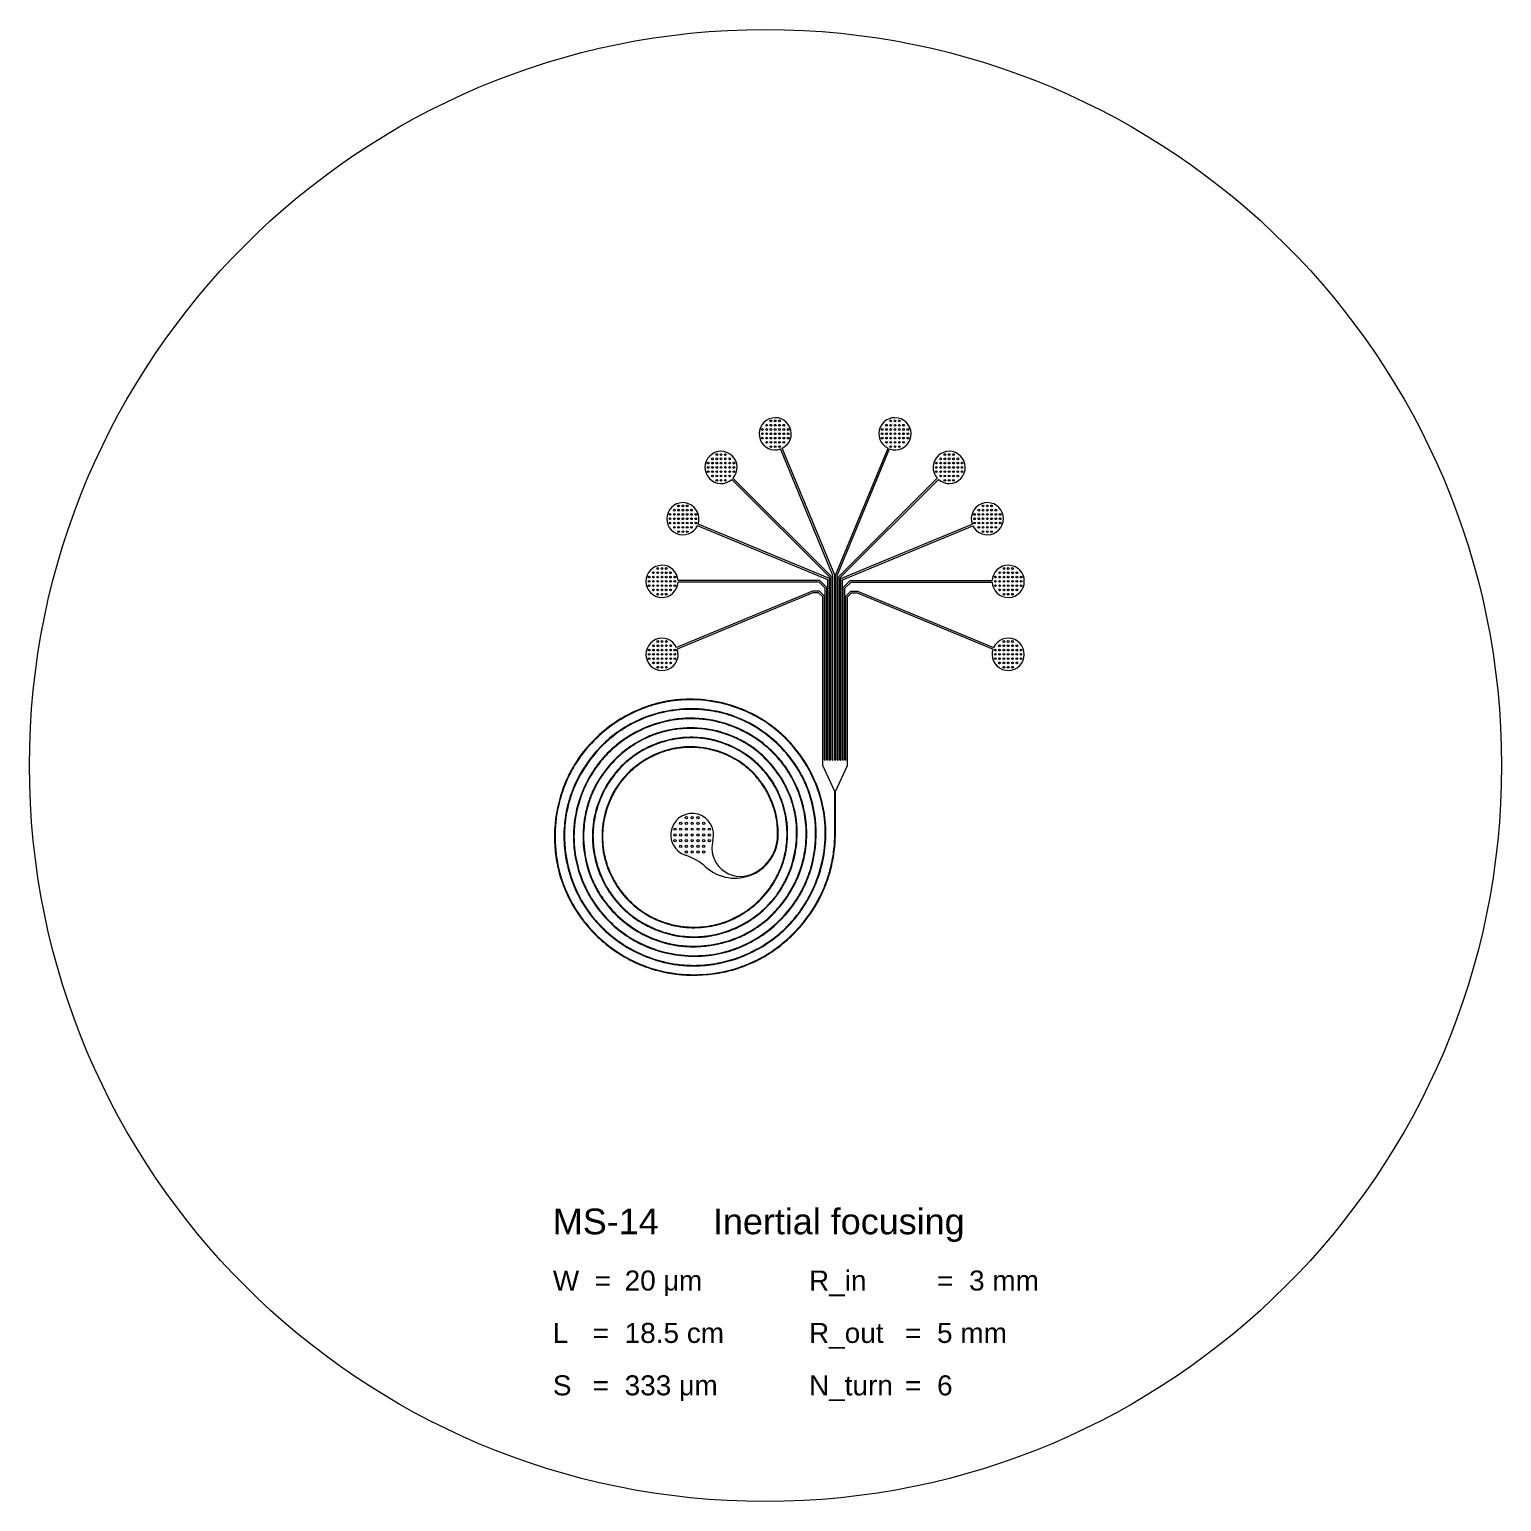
# Model space of a CAD drawing. Header units: millimetres. Extents: x 18289 to 282074, y 113800 to 372198.
# Drawn here: x 125500 to 177000, y 217653 to 269153 of the extents above; entities that cross this region are included whole.
import ezdxf

# ---------------------------------------------------------------- set-up
doc = ezdxf.new("R2010")
doc.units = ezdxf.units.MM
doc.layers.add('Clear', color=140, linetype='Continuous')
doc.layers.add('Opaque', color=30, linetype='Continuous')
doc.styles.get("Standard").update_dxf_attribs({"font": 'arial.ttf'})

msp = doc.modelspace()

# ---------------------------------------------------------------- linework, layer by layer
at = {"layer": 'Clear'}
for p, q in [((153610, 250053), (151778, 254477)), ((153670, 250065), (151833, 254500)), ((153700, 250065), (155537, 254500)), ((153760, 250053), (155592, 254477)), ((153520, 249963), (150071, 253412)), ((153580, 249988), (150113, 253455)), ((153790, 249988), (157257, 253455)), ((153850, 249963), (157300, 253412)), ((153490, 249943), (148891, 251848)), ((153880, 249943), (158480, 251848)), ((153430, 249903), (148868, 251793)), ((153940, 249903), (158502, 251793)), ((153153, 249875), (148190, 249875)), ((153128, 249815), (148190, 249815)), ((153340, 249603), (153128, 249815)), ((153400, 249628), (153153, 249875)), ((153430, 243603), (153430, 249903)), ((153490, 243603), (153490, 249943)), ((153520, 243603), (153520, 249963)), ((153580, 243603), (153580, 249988)), ((153610, 243603), (153610, 250053)), ((153670, 243603), (153670, 250065)), ((153700, 243603), (153700, 250065)), ((153760, 243603), (153760, 250053)), ((153790, 243603), (153790, 249988)), ((153850, 243603), (153850, 249963)), ((153880, 243603), (153880, 249943)), ((153940, 243603), (153940, 249903)), ((153970, 249628), (154217, 249875)), ((154030, 249603), (154242, 249815)), ((154217, 249875), (159181, 249875)), ((154242, 249815), (159181, 249815)), ((152897, 249504), (148139, 247533)), ((152909, 249444), (148162, 247478)), ((153134, 249504), (152897, 249504)), ((153109, 249444), (152909, 249444)), ((153250, 249303), (153109, 249444)), ((153310, 249328), (153134, 249504)), ((153250, 243403), (153250, 249303)), ((153310, 243603), (153310, 249328)), ((153340, 243603), (153340, 249603)), ((153400, 243603), (153400, 249628)), ((153970, 243603), (153970, 249628)), ((154030, 243603), (154030, 249603)), ((154060, 249328), (154237, 249504)), ((154060, 243603), (154060, 249328)), ((154120, 249303), (154262, 249444)), ((154120, 243403), (154120, 249303)), ((154237, 249504), (154473, 249504)), ((154262, 249444), (154462, 249444)), ((154462, 249444), (159209, 247478)), ((154473, 249504), (159232, 247533)), ((153310, 243603), (153325, 243577)), ((153340, 243603), (153325, 243577)), ((153400, 243603), (153415, 243577)), ((153430, 243603), (153415, 243577)), ((153490, 243603), (153505, 243577)), ((153520, 243603), (153505, 243577)), ((153580, 243603), (153595, 243577)), ((153610, 243603), (153595, 243577)), ((153670, 243603), (153685, 243577)), ((153700, 243603), (153685, 243577)), ((153760, 243603), (153775, 243577)), ((153790, 243603), (153775, 243577)), ((153850, 243603), (153865, 243577)), ((153880, 243603), (153865, 243577)), ((153940, 243603), (153955, 243577)), ((153970, 243603), (153955, 243577)), ((154030, 243603), (154045, 243577)), ((154060, 243603), (154045, 243577)), ((153675, 242497), (153250, 243403)), ((153695, 242497), (154120, 243403)), ((153675, 240975), (153675, 242497)), ((153695, 240975), (153695, 242497))]:
    msp.add_line(p, q, dxfattribs=at)
for centre, radius, start, end in [((151590, 255007), 563, 295.5572, 289.4428), ((155780, 255007), 563, 250.5572, 244.4428), ((149695, 253831), 563, 318.0572, 311.9428), ((157676, 253831), 563, 228.0572, 221.9428), ((148360, 252035), 563, 340.5572, 334.4428), ((159010, 252035), 563, 205.5572, 199.4428), ((147628, 249845), 563, 3.0572, 356.9428), ((159742, 249845), 563, 183.0572, 176.9428), ((147631, 247291), 563, 25.5572, 19.4428), ((159739, 247291), 563, 160.5572, 154.4428), ((148685, 240975), 750, 344.9296, 251.8787), ((150180, 240976), 1515, 228.0363, 359.9883), ((150375, 240520), 1000, 164.9296, 293.1761), ((150180, 240976), 1495, 293.1761, 0.0017), ((147830, 238362), 2000, 48.0363, 71.8787)]:
    msp.add_arc(centre, radius, start, end, dxfattribs=at)
for points, knots in [([(151695, 240975), (151696, 241029), (151695, 241082), (151689, 241242), (151679, 241348), (151620, 241748), (151533, 242036), (151279, 242577), (151114, 242830), (150872, 243099), (150830, 243143), (150762, 243209), (150738, 243233), (150697, 243270), (150680, 243285), (150647, 243314), (150631, 243328), (150581, 243370), (150546, 243397), (150442, 243477), (150370, 243527), (150071, 243717), (149826, 243830), (149314, 243993), (149047, 244041), (148719, 244057), (148661, 244059), (148554, 244058), (148505, 244056), (148414, 244051), (148372, 244047), (148299, 244040), (148269, 244037), (148210, 244029), (148180, 244024), (148091, 244010), (148032, 243998), (147855, 243958), (147739, 243925), (147329, 243779), (147047, 243629), (146539, 243253), (146312, 243027), (146113, 242752), (146100, 242734), (146062, 242679), (146038, 242643), (145968, 242531), (145924, 242454), (145808, 242228), (145743, 242073), (145555, 241497), (145503, 241051), (145551, 240543), (145560, 240474), (145578, 240359), (145587, 240313), (145603, 240234), (145611, 240202), (145625, 240144), (145632, 240118), (145646, 240066), (145653, 240041), (145676, 239964), (145693, 239913), (145747, 239762), (145788, 239664), (145926, 239374), (146038, 239190), (146446, 238645), (146805, 238331), (147247, 238093), (147277, 238077), (147338, 238047), (147368, 238033), (147429, 238005), (147460, 237992), (147554, 237953), (147617, 237929), (147808, 237863), (147938, 237827), (148335, 237744), (148607, 237721), (148954, 237734), (149029, 237740), (149331, 237772), (149555, 237819), (149827, 237908), (149882, 237928), (149963, 237960), (149990, 237971), (150042, 237993), (150069, 238004), (150147, 238040), (150198, 238065), (150350, 238145), (150449, 238203), (150735, 238394), (150913, 238541), (151161, 238794), (151244, 238887), (151494, 239204), (151641, 239446), (151770, 239743), (151787, 239782), (151813, 239849), (151823, 239877), (151841, 239926), (151848, 239947), (151862, 239989), (151869, 240010), (151889, 240074), (151901, 240116), (151936, 240245), (151955, 240332), (152003, 240595), (152020, 240773), (152032, 241340), (151973, 241732), (151828, 242165), (151805, 242227), (151731, 242412), (151674, 242532), (151597, 242672), (151583, 242696), (151555, 242744), (151541, 242768), (151497, 242839), (151466, 242885), (151371, 243022), (151303, 243110), (151086, 243363), (150924, 243518), (150380, 243948), (149951, 244165), (149456, 244294), (149419, 244303), (149353, 244318), (149325, 244323), (149269, 244334), (149242, 244339), (149186, 244349), (149158, 244353), (149073, 244365), (149017, 244371), (148847, 244387), (148733, 244391), (148392, 244387), (148164, 244362), (147816, 244289), (147692, 244256), (147289, 244124), (147018, 243996), (146733, 243812), (146699, 243789), (146641, 243748), (146617, 243731), (146571, 243696), (146548, 243679), (146503, 243643), (146480, 243625), (146414, 243570), (146371, 243533), (146244, 243416), (146164, 243334), (145867, 243001), (145681, 242721), (145394, 242120), (145292, 241799), (145227, 241401), (145218, 241332), (145209, 241238), (145207, 241212), (145203, 241160), (145201, 241134), (145197, 241056), (145196, 241004), (145195, 240849), (145199, 240745), (145225, 240434), (145262, 240228), (145426, 239612), (145611, 239216), (145903, 238808), (145945, 238752), (146021, 238659), (146053, 238622), (146115, 238551), (146146, 238518), (146196, 238465), (146215, 238446), (146254, 238407), (146274, 238388), (146334, 238331), (146375, 238294), (146501, 238186), (146588, 238118), (146859, 237927), (147052, 237816), (147455, 237631), (147666, 237557), (147964, 237481), (148047, 237463), (148298, 237418), (148468, 237400), (148712, 237391), (148784, 237391), (148885, 237394), (148914, 237395), (148970, 237398), (148998, 237400), (149055, 237405), (149083, 237407), (149168, 237416), (149224, 237423), (149392, 237449), (149504, 237472), (149834, 237556), (150050, 237633), (150737, 237952), (151171, 238279), (151535, 238712), (151555, 238737), (151595, 238787), (151614, 238812), (151653, 238864), (151671, 238890), (151727, 238968), (151762, 239022), (151865, 239185), (151927, 239297), (152096, 239644), (152184, 239887), (152275, 240248), (152298, 240360), (152360, 240762), (152372, 241057), (152342, 241415), (152335, 241479), (152319, 241594), (152310, 241645), (152296, 241723), (152290, 241751), (152279, 241806), (152273, 241834), (152253, 241917), (152239, 241972), (152192, 242135), (152156, 242243), (152031, 242561), (151929, 242765), (151526, 243415), (151146, 243813), (150657, 244137), (150618, 244162), (150552, 244201), (150526, 244217), (150473, 244247), (150447, 244262), (150367, 244305), (150313, 244332), (150148, 244410), (150036, 244457), (149594, 244615), (149248, 244687), (148549, 244736), (148196, 244713), (147784, 244626), (147717, 244610), (147598, 244578), (147546, 244563), (147466, 244537), (147438, 244527), (147380, 244507), (147352, 244497), (147267, 244465), (147211, 244442), (147044, 244370), (146935, 244316), (146617, 244139), (146416, 244000), (145871, 243544), (145566, 243178), (145298, 242698), (145262, 242627), (145210, 242518), (145193, 242481), (145165, 242416), (145153, 242388), (145130, 242332), (145119, 242303), (145087, 242218), (145068, 242162), (145012, 241990), (144981, 241873), (144904, 241520), (144875, 241279), (144853, 240511), (144944, 239980), (145159, 239440), (145179, 239392), (145213, 239316), (145226, 239287), (145253, 239232), (145266, 239206), (145293, 239153), (145307, 239127), (145349, 239049), (145378, 238998), (145470, 238846), (145535, 238747), (145746, 238462), (145905, 238284), (146499, 237726), (147008, 237420), (147610, 237227), (147659, 237213), (147747, 237188), (147787, 237178), (147866, 237159), (147905, 237150), (148025, 237125), (148105, 237111), (148347, 237077), (148510, 237065), (149094, 237056), (149516, 237117), (150008, 237269), (150095, 237299), (150354, 237399), (150522, 237478), (150754, 237608), (150823, 237650), (150916, 237710), (150941, 237727), (150990, 237761), (151014, 237778), (151086, 237830), (151134, 237866), (151274, 237976), (151364, 238055), (151622, 238301), (151780, 238482), (152263, 239143), (152506, 239685), (152629, 240300), (152637, 240344), (152649, 240419), (152654, 240450), (152662, 240512), (152666, 240543), (152673, 240606), (152676, 240637), (152685, 240731), (152688, 240794), (152696, 240982), (152695, 241108), (152673, 241485), (152636, 241735), (152453, 242474), (152240, 242946), (151908, 243415), (151870, 243467), (151796, 243561), (151761, 243603), (151703, 243671), (151680, 243696), (151635, 243747), (151612, 243771), (151542, 243845), (151494, 243893), (151346, 244033), (151242, 244121), (150797, 244463), (150418, 244670), (149614, 244960), (149190, 245044), (148728, 245058), (148696, 245059), (148631, 245059), (148598, 245059), (148533, 245057), (148501, 245056), (148403, 245052), (148338, 245047), (148144, 245029), (148015, 245011), (147528, 244916), (147178, 244799), (146519, 244478), (146209, 244275), (145858, 243968), (145786, 243900), (145674, 243787), (145633, 243744), (145570, 243674), (145547, 243648), (145503, 243596), (145481, 243569), (145416, 243489), (145374, 243435), (145252, 243268), (145177, 243153), (144897, 242673), (144740, 242280), (144547, 241463), (144510, 241040), (144543, 240575), (144546, 240529), (144555, 240451), (144558, 240419), (144567, 240353), (144572, 240321), (144582, 240256), (144587, 240223), (144605, 240126), (144618, 240062), (144662, 239869), (144698, 239742), (144858, 239266), (145023, 238929), (145433, 238307), (145678, 238023), (146032, 237710), (146108, 237647), (146235, 237550), (146284, 237514), (146363, 237459), (146392, 237440), (146449, 237402), (146478, 237383), (146566, 237329), (146626, 237294), (146820, 237186), (146959, 237120), (147384, 236943), (147680, 236856), (148286, 236745), (148595, 236721), (149212, 236741), (149519, 236784), (149849, 236870), (149880, 236878), (149940, 236895), (149970, 236904), (150057, 236931), (150114, 236950), (150282, 237010), (150393, 237056), (150720, 237205), (150929, 237323), (151522, 237725), (151874, 238057), (152211, 238500), (152257, 238565), (152389, 238762), (152471, 238898), (152561, 239071), (152577, 239103), (152608, 239167), (152624, 239200), (152682, 239330), (152723, 239428), (152832, 239728), (152890, 239934), (153040, 240665), (153052, 241209), (152954, 241820), (152938, 241902), (152884, 242146), (152839, 242307), (152763, 242524), (152741, 242584), (152705, 242673), (152693, 242704), (152651, 242800), (152621, 242866), (152526, 243060), (152455, 243187), (152146, 243684), (151855, 244023), (151186, 244604), (150809, 244846), (150325, 245059), (150247, 245091), (150134, 245133), (150099, 245145), (150029, 245168), (149995, 245180), (149924, 245202), (149889, 245212), (149783, 245242), (149712, 245260), (149497, 245309), (149353, 245335), (148797, 245404), (148380, 245397), (147562, 245273), (147161, 245155), (146670, 244930), (146559, 244873), (146428, 244799), (146406, 244786), (146362, 244760), (146340, 244747), (146275, 244707), (146232, 244679), (146105, 244594), (146022, 244534), (145744, 244319), (145560, 244149), (145067, 243613), (144798, 243209), (144561, 242694), (144528, 242614), (144434, 242373), (144380, 242208), (144325, 241996), (144314, 241951), (144296, 241873), (144289, 241840), (144276, 241774), (144270, 241742), (144258, 241675), (144253, 241642), (144238, 241543), (144229, 241476), (144208, 241276), (144200, 241142), (144194, 240739), (144215, 240469), (144367, 239539), (144621, 238896), (145038, 238295), (145071, 238250), (145125, 238178), (145147, 238150), (145190, 238095), (145212, 238067), (145293, 237971), (145353, 237903), (145540, 237705), (145672, 237580), (146153, 237180), (146535, 236945), (147032, 236730), (147122, 236695), (147394, 236596), (147580, 236542), (147845, 236482), (147923, 236467), (148075, 236441), (148150, 236431), (148286, 236415), (148347, 236409), (148439, 236402), (148470, 236400), (148532, 236397), (148563, 236395), (148656, 236392), (148719, 236392), (148906, 236394), (149030, 236400), (149402, 236435), (149649, 236479), (150397, 236674), (150883, 236890), (151389, 237229), (151458, 237277), (151660, 237429), (151789, 237537), (151938, 237678), (151965, 237704), (152013, 237752), (152036, 237775), (152080, 237821), (152102, 237844), (152168, 237915), (152210, 237963), (152335, 238110), (152414, 238212), (152637, 238526), (152769, 238749), (153147, 239526), (153309, 240124), (153357, 240823), (153361, 240914), (153362, 241068), (153361, 241129), (153358, 241231), (153356, 241271), (153352, 241343), (153349, 241376), (153344, 241441), (153341, 241473), (153330, 241579), (153320, 241652), (153286, 241871), (153257, 242016), (153147, 242446), (153047, 242726), (152796, 243264), (152646, 243522), (152415, 243845), (152354, 243924), (152165, 244157), (152029, 244304), (151821, 244501), (151756, 244558), (151643, 244654), (151595, 244693), (151519, 244752), (151492, 244773), (151437, 244814), (151410, 244833), (151326, 244892), (151270, 244930), (151098, 245041), (150980, 245109), (150619, 245298), (150366, 245404), (149467, 245694), (148783, 245768), (148006, 245684), (147900, 245668), (147758, 245643), (147723, 245636), (147652, 245621), (147616, 245614), (147546, 245597), (147510, 245589), (147405, 245562), (147335, 245542), (147127, 245479), (146991, 245430), (146588, 245264), (146329, 245129), (145560, 244637), (145098, 244202), (144690, 243626), (144645, 243558), (144569, 243438), (144538, 243387), (144492, 243307), (144477, 243280), (144446, 243225), (144431, 243197), (144387, 243113), (144359, 243057), (144278, 242885), (144229, 242769), (144095, 242415), (144024, 242171), (143868, 241423), (143841, 240905), (143906, 240282), (143922, 240170), (143981, 239834), (144037, 239613), (144119, 239363), (144131, 239329), (144165, 239233), (144189, 239170), (144265, 238984), (144321, 238862), (144503, 238504), (144645, 238276), (145113, 237642), (145487, 237271), (145995, 236906), (146082, 236848), (146349, 236681), (146535, 236581), (146772, 236473), (146817, 236454), (146888, 236424), (146913, 236414), (146964, 236394), (146989, 236384), (147066, 236355), (147117, 236337), (147272, 236285), (147377, 236254), (147693, 236171), (147908, 236130), (148621, 236041), (149127, 236054), (149726, 236160), (149831, 236182), (150145, 236259), (150351, 236323), (150631, 236432), (150710, 236466), (150828, 236519), (150868, 236537), (150946, 236576), (150985, 236596), (151114, 236663), (151202, 236712), (151462, 236870), (151628, 236985), (152105, 237362), (152393, 237653), (152892, 238294), (153104, 238645), (153301, 239088), (153331, 239160), (153416, 239377), (153466, 239525), (153517, 239704), (153525, 239734), (153540, 239793), (153548, 239822), (153562, 239882), (153569, 239912), (153589, 240001), (153601, 240061), (153634, 240241), (153652, 240362), (153683, 240647), (153693, 240811), (153695, 240975)], [0, 0, 0, 0, 0.053307, 0.053307, 0.159921, 0.159921, 0.45631, 0.45631, 0.752699, 0.752699, 0.813037, 0.813037, 0.846482, 0.846482, 0.867999, 0.867999, 0.889517, 0.889517, 0.932552, 0.932552, 1.018621, 1.018621, 1.281272, 1.281272, 1.543922, 1.543922, 1.600844, 1.600844, 1.647971, 1.647971, 1.689548, 1.689548, 1.718759, 1.718759, 1.747969, 1.747969, 1.80639, 1.80639, 1.923232, 1.923232, 2.227541, 2.227541, 2.53185, 2.53185, 2.553188, 2.553188, 2.595238, 2.595238, 2.679338, 2.679338, 2.838622, 2.838622, 3.256361, 3.256361, 3.321666, 3.321666, 3.366492, 3.366492, 3.397727, 3.397727, 3.422895, 3.422895, 3.448064, 3.448064, 3.498401, 3.498401, 3.599075, 3.599075, 3.800423, 3.800423, 4.236522, 4.236522, 4.267828, 4.267828, 4.299134, 4.299134, 4.33044, 4.33044, 4.393052, 4.393052, 4.518276, 4.518276, 4.768724, 4.768724, 4.838317, 4.838317, 5.048143, 5.048143, 5.101757, 5.101757, 5.127973, 5.127973, 5.154189, 5.154189, 5.20662, 5.20662, 5.311484, 5.311484, 5.52121, 5.52121, 5.634299, 5.634299, 5.889161, 5.889161, 5.927701, 5.927701, 5.954461, 5.954461, 5.974567, 5.974567, 5.994673, 5.994673, 6.034885, 6.034885, 6.115308, 6.115308, 6.276156, 6.276156, 6.62625, 6.62625, 6.685551, 6.685551, 6.804153, 6.804153, 6.828915, 6.828915, 6.853677, 6.853677, 6.903201, 6.903201, 7.002249, 7.002249, 7.200345, 7.200345, 7.617071, 7.617071, 7.651321, 7.651321, 7.676303, 7.676303, 7.701285, 7.701285, 7.726267, 7.726267, 7.776231, 7.776231, 7.87616, 7.87616, 8.076017, 8.076017, 8.187843, 8.187843, 8.446944, 8.446944, 8.483115, 8.483115, 8.508627, 8.508627, 8.533533, 8.533533, 8.558439, 8.558439, 8.608251, 8.608251, 8.707875, 8.707875, 8.995353, 8.995353, 9.282831, 9.282831, 9.342218, 9.342218, 9.364488, 9.364488, 9.386757, 9.386757, 9.431295, 9.431295, 9.520372, 9.520372, 9.698526, 9.698526, 10.064608, 10.064608, 10.124532, 10.124532, 10.166282, 10.166282, 10.204556, 10.204556, 10.227914, 10.227914, 10.251272, 10.251272, 10.297988, 10.297988, 10.39142, 10.39142, 10.578284, 10.578284, 10.765149, 10.765149, 10.836718, 10.836718, 10.979857, 10.979857, 11.040702, 11.040702, 11.064417, 11.064417, 11.088131, 11.088131, 11.111845, 11.111845, 11.159273, 11.159273, 11.25413, 11.25413, 11.443844, 11.443844, 11.8846, 11.8846, 11.911081, 11.911081, 11.937561, 11.937561, 11.964041, 11.964041, 12.017001, 12.017001, 12.122921, 12.122921, 12.334762, 12.334762, 12.428199, 12.428199, 12.668699, 12.668699, 12.721567, 12.721567, 12.763379, 12.763379, 12.786523, 12.786523, 12.809667, 12.809667, 12.855955, 12.855955, 12.948531, 12.948531, 13.133684, 13.133684, 13.569337, 13.569337, 13.606728, 13.606728, 13.631151, 13.631151, 13.655574, 13.655574, 13.70442, 13.70442, 13.802112, 13.802112, 14.082641, 14.082641, 14.36317, 14.36317, 14.418432, 14.418432, 14.461339, 14.461339, 14.485446, 14.485446, 14.509553, 14.509553, 14.557766, 14.557766, 14.654193, 14.654193, 14.847047, 14.847047, 15.217387, 15.217387, 15.28068, 15.28068, 15.312487, 15.312487, 15.33642, 15.33642, 15.360353, 15.360353, 15.407674, 15.407674, 15.502314, 15.502314, 15.691595, 15.691595, 16.104099, 16.104099, 16.144431, 16.144431, 16.169032, 16.169032, 16.192003, 16.192003, 16.214973, 16.214973, 16.260914, 16.260914, 16.352795, 16.352795, 16.536558, 16.536558, 16.983842, 16.983842, 17.023076, 17.023076, 17.054348, 17.054348, 17.085621, 17.085621, 17.148165, 17.148165, 17.273254, 17.273254, 17.595396, 17.595396, 17.66592, 17.66592, 17.806967, 17.806967, 17.868559, 17.868559, 17.891153, 17.891153, 17.913747, 17.913747, 17.958935, 17.958935, 18.049311, 18.049311, 18.230062, 18.230062, 18.668453, 18.668453, 18.701928, 18.701928, 18.725525, 18.725525, 18.749122, 18.749122, 18.772718, 18.772718, 18.819912, 18.819912, 18.914298, 18.914298, 19.103072, 19.103072, 19.482925, 19.482925, 19.530958, 19.530958, 19.571909, 19.571909, 19.597092, 19.597092, 19.622274, 19.622274, 19.672639, 19.672639, 19.773369, 19.773369, 20.088814, 20.088814, 20.404259, 20.404259, 20.428158, 20.428158, 20.452057, 20.452057, 20.475956, 20.475956, 20.523754, 20.523754, 20.61935, 20.61935, 20.887203, 20.887203, 21.155056, 21.155056, 21.227094, 21.227094, 21.27058, 21.27058, 21.295542, 21.295542, 21.320505, 21.320505, 21.37043, 21.37043, 21.47028, 21.47028, 21.773293, 21.773293, 22.076306, 22.076306, 22.109106, 22.109106, 22.132756, 22.132756, 22.156407, 22.156407, 22.180057, 22.180057, 22.227358, 22.227358, 22.32196, 22.32196, 22.588087, 22.588087, 22.854213, 22.854213, 22.924582, 22.924582, 22.968099, 22.968099, 22.992633, 22.992633, 23.017167, 23.017167, 23.066234, 23.066234, 23.175152, 23.175152, 23.392988, 23.392988, 23.610825, 23.610825, 23.828661, 23.828661, 23.850707, 23.850707, 23.872753, 23.872753, 23.914804, 23.914804, 23.998907, 23.998907, 24.167112, 24.167112, 24.50078, 24.50078, 24.556045, 24.556045, 24.666576, 24.666576, 24.691635, 24.691635, 24.716694, 24.716694, 24.790742, 24.790742, 24.938837, 24.938837, 25.309151, 25.309151, 25.366805, 25.366805, 25.482113, 25.482113, 25.525605, 25.525605, 25.548433, 25.548433, 25.598164, 25.598164, 25.697627, 25.697627, 26.001127, 26.001127, 26.304627, 26.304627, 26.362094, 26.362094, 26.387117, 26.387117, 26.41214, 26.41214, 26.437163, 26.437163, 26.487209, 26.487209, 26.587301, 26.587301, 26.867977, 26.867977, 27.148652, 27.148652, 27.232948, 27.232948, 27.250178, 27.250178, 27.267409, 27.267409, 27.30187, 27.30187, 27.370793, 27.370793, 27.538886, 27.538886, 27.860861, 27.860861, 27.918735, 27.918735, 28.034483, 28.034483, 28.065498, 28.065498, 28.087919, 28.087919, 28.11034, 28.11034, 28.13276, 28.13276, 28.177601, 28.177601, 28.267284, 28.267284, 28.446649, 28.446649, 28.894581, 28.894581, 28.931281, 28.931281, 28.954517, 28.954517, 28.977753, 28.977753, 29.037769, 29.037769, 29.1578, 29.1578, 29.450384, 29.450384, 29.513842, 29.513842, 29.640758, 29.640758, 29.692715, 29.692715, 29.742309, 29.742309, 29.782314, 29.782314, 29.80271, 29.80271, 29.823106, 29.823106, 29.863898, 29.863898, 29.945481, 29.945481, 30.108648, 30.108648, 30.450115, 30.450115, 30.504883, 30.504883, 30.614419, 30.614419, 30.638108, 30.638108, 30.658934, 30.658934, 30.67976, 30.67976, 30.721412, 30.721412, 30.804717, 30.804717, 30.971326, 30.971326, 31.36346, 31.36346, 31.42249, 31.42249, 31.462067, 31.462067, 31.487841, 31.487841, 31.508733, 31.508733, 31.529625, 31.529625, 31.577081, 31.577081, 31.671992, 31.671992, 31.861814, 31.861814, 32.051636, 32.051636, 32.115403, 32.115403, 32.242936, 32.242936, 32.298059, 32.298059, 32.33757, 32.33757, 32.359202, 32.359202, 32.380833, 32.380833, 32.424097, 32.424097, 32.510623, 32.510623, 32.683676, 32.683676, 33.109418, 33.109418, 33.177218, 33.177218, 33.200047, 33.200047, 33.222877, 33.222877, 33.245707, 33.245707, 33.291366, 33.291366, 33.382684, 33.382684, 33.565321, 33.565321, 33.95587, 33.95587, 34.006837, 34.006837, 34.044369, 34.044369, 34.064061, 34.064061, 34.083754, 34.083754, 34.123138, 34.123138, 34.201908, 34.201908, 34.359448, 34.359448, 34.677615, 34.677615, 34.748055, 34.748055, 34.888933, 34.888933, 34.910942, 34.910942, 34.95234, 34.95234, 35.035136, 35.035136, 35.200727, 35.200727, 35.520792, 35.520792, 35.585322, 35.585322, 35.714381, 35.714381, 35.744792, 35.744792, 35.761491, 35.761491, 35.77819, 35.77819, 35.811589, 35.811589, 35.878386, 35.878386, 36.01198, 36.01198, 36.317253, 36.317253, 36.382764, 36.382764, 36.513786, 36.513786, 36.565864, 36.565864, 36.592389, 36.592389, 36.619043, 36.619043, 36.680447, 36.680447, 36.803253, 36.803253, 37.048866, 37.048866, 37.29448, 37.29448, 37.341417, 37.341417, 37.435292, 37.435292, 37.453653, 37.453653, 37.472015, 37.472015, 37.490376, 37.490376, 37.527098, 37.527098, 37.600543, 37.600543, 37.699112, 37.699112, 37.699112, 37.699112]), ([(151675, 240976), (151676, 241028), (151675, 241081), (151669, 241240), (151660, 241346), (151610, 241681), (151549, 241907), (151377, 242341), (151267, 242549), (151084, 242813), (151031, 242883), (150941, 242992), (150905, 243033), (150839, 243104), (150809, 243135), (150748, 243195), (150717, 243225), (150654, 243282), (150622, 243310), (150523, 243392), (150454, 243444), (150243, 243589), (150093, 243675), (149720, 243848), (149490, 243924), (149019, 244022), (148778, 244044), (148480, 244035), (148422, 244032), (148340, 244024), (148315, 244022), (148265, 244016), (148240, 244013), (148165, 244002), (148115, 243994), (147967, 243965), (147869, 243940), (147542, 243842), (147320, 243746), (146902, 243505), (146706, 243361), (146476, 243147), (146426, 243096), (146278, 242938), (146187, 242825), (146059, 242640), (146015, 242571), (145934, 242430), (145896, 242358), (145791, 242138), (145732, 241985), (145615, 241592), (145571, 241347), (145542, 240853), (145555, 240605), (145609, 240301), (145622, 240242), (145641, 240160), (145647, 240137), (145660, 240091), (145666, 240067), (145686, 239998), (145701, 239953), (145747, 239817), (145783, 239727), (145901, 239465), (145996, 239296), (146215, 238979), (146338, 238829), (146610, 238554), (146759, 238429), (146963, 238285), (147010, 238255), (147095, 238202), (147133, 238179), (147202, 238140), (147233, 238123), (147285, 238096), (147305, 238086), (147345, 238066), (147365, 238057), (147426, 238028), (147467, 238010), (147592, 237959), (147676, 237928), (147934, 237847), (148110, 237807), (148539, 237746), (148795, 237740), (149300, 237785), (149551, 237837), (149826, 237929), (149859, 237941), (149925, 237966), (149957, 237979), (150023, 238006), (150055, 238020), (150151, 238064), (150214, 238095), (150401, 238196), (150521, 238272), (150844, 238505), (151035, 238680), (151374, 239070), (151521, 239285), (151668, 239567), (151694, 239621), (151738, 239717), (151756, 239759), (151789, 239843), (151805, 239885), (151836, 239971), (151850, 240014), (151889, 240143), (151912, 240231), (151969, 240497), (151992, 240678), (152013, 241120), (151995, 241383), (151900, 241898), (151823, 242150), (151691, 242446), (151665, 242500), (151624, 242580), (151610, 242606), (151584, 242654), (151572, 242676), (151546, 242719), (151534, 242741), (151494, 242805), (151467, 242847), (151382, 242972), (151322, 243052), (151130, 243285), (150988, 243430), (150681, 243691), (150515, 243809), (150166, 244013), (149982, 244100), (149737, 244190), (149681, 244209), (149580, 244240), (149535, 244253), (149444, 244276), (149399, 244287), (149318, 244304), (149283, 244311), (149212, 244324), (149177, 244330), (149070, 244345), (148998, 244354), (148782, 244371), (148638, 244373), (148225, 244353), (147959, 244309), (147441, 244161), (147191, 244057), (146903, 243894), (146850, 243863), (146759, 243805), (146720, 243779), (146658, 243736), (146635, 243719), (146595, 243689), (146577, 243676), (146542, 243649), (146525, 243635), (146474, 243594), (146440, 243566), (146341, 243480), (146277, 243419), (146093, 243231), (145979, 243096), (145718, 242733), (145584, 242493), (145375, 241990), (145299, 241726), (145247, 241394), (145238, 241331), (145229, 241241), (145227, 241215), (145221, 241137), (145218, 241085), (145214, 240930), (145215, 240826), (145235, 240515), (145266, 240309), (145365, 239904), (145432, 239706), (145621, 239275), (145753, 239046), (145946, 238785), (145984, 238736), (146054, 238651), (146085, 238615), (146148, 238544), (146181, 238509), (146282, 238407), (146351, 238341), (146582, 238142), (146753, 238020), (147115, 237807), (147305, 237716), (147699, 237568), (147903, 237511), (148317, 237433), (148528, 237413), (148798, 237411), (148857, 237413), (148940, 237417), (148965, 237418), (149015, 237421), (149039, 237423), (149114, 237430), (149163, 237436), (149311, 237456), (149409, 237473), (149701, 237538), (149892, 237598), (150338, 237778), (150588, 237914), (151049, 238239), (151262, 238429), (151477, 238674), (151505, 238707), (151557, 238771), (151582, 238803), (151630, 238867), (151654, 238899), (151723, 238997), (151766, 239064), (151891, 239269), (151964, 239412), (152143, 239820), (152227, 240096), (152331, 240660), (152350, 240949), (152332, 241300), (152327, 241364), (152315, 241476), (152308, 241524), (152296, 241610), (152289, 241648), (152278, 241710), (152274, 241733), (152264, 241780), (152259, 241803), (152243, 241872), (152232, 241918), (152195, 242056), (152167, 242147), (152071, 242416), (151993, 242590), (151765, 243012), (151597, 243251), (151212, 243685), (150994, 243880), (150701, 244085), (150645, 244121), (150567, 244169), (150547, 244181), (150506, 244205), (150486, 244217), (150424, 244251), (150383, 244274), (150256, 244338), (150171, 244378), (149909, 244486), (149728, 244545), (149260, 244661), (148966, 244698), (148378, 244704), (148084, 244674), (147732, 244593), (147668, 244577), (147567, 244548), (147530, 244536), (147469, 244517), (147447, 244509), (147402, 244494), (147380, 244486), (147313, 244461), (147269, 244444), (147137, 244390), (147051, 244350), (146796, 244221), (146633, 244122), (146237, 243839), (146015, 243638), (145622, 243191), (145452, 242945), (145281, 242621), (145252, 242561), (145211, 242471), (145198, 242442), (145172, 242380), (145158, 242347), (145132, 242281), (145119, 242247), (145083, 242146), (145061, 242078), (145001, 241872), (144968, 241733), (144893, 241297), (144876, 240995), (144911, 240396), (144963, 240097), (145069, 239744), (145090, 239679), (145136, 239552), (145160, 239489), (145207, 239377), (145229, 239328), (145263, 239257), (145274, 239234), (145297, 239189), (145308, 239167), (145344, 239100), (145368, 239055), (145444, 238925), (145498, 238839), (145671, 238590), (145800, 238433), (146149, 238067), (146385, 237872), (146894, 237539), (147168, 237402), (147522, 237276), (147588, 237255), (147678, 237228), (147700, 237222), (147746, 237209), (147769, 237203), (147838, 237186), (147884, 237175), (148023, 237146), (148116, 237130), (148398, 237092), (148588, 237080), (149086, 237086), (149393, 237125), (149992, 237273), (150283, 237382), (150618, 237555), (150677, 237587), (150783, 237650), (150829, 237678), (150897, 237722), (150918, 237736), (150961, 237765), (150982, 237779), (151044, 237824), (151086, 237854), (151207, 237948), (151286, 238013), (151513, 238220), (151655, 238369), (151979, 238771), (152147, 239035), (152418, 239596), (152521, 239893), (152602, 240267), (152615, 240336), (152631, 240436), (152636, 240466), (152644, 240527), (152648, 240557), (152658, 240649), (152663, 240710), (152674, 240893), (152676, 241016), (152664, 241384), (152633, 241629), (152528, 242110), (152453, 242346), (152263, 242802), (152148, 243021), (151977, 243283), (151939, 243337), (151870, 243433), (151838, 243475), (151774, 243556), (151742, 243595), (151692, 243653), (151674, 243673), (151639, 243713), (151621, 243732), (151566, 243791), (151529, 243829), (151416, 243941), (151337, 244012), (151093, 244217), (150919, 244341), (150464, 244614), (150172, 244747), (149566, 244942), (149251, 245004), (148861, 245033), (148788, 245037), (148681, 245039), (148647, 245039), (148579, 245038), (148544, 245038), (148442, 245034), (148374, 245030), (148169, 245012), (148033, 244993), (147586, 244908), (147279, 244811), (146695, 244551), (146417, 244387), (146098, 244146), (146037, 244096), (145856, 243941), (145741, 243831), (145614, 243693), (145595, 243672), (145558, 243629), (145539, 243608), (145484, 243543), (145449, 243498), (145344, 243363), (145279, 243270), (145094, 242983), (144986, 242781), (144767, 242273), (144673, 241960), (144558, 241319), (144537, 240992), (144561, 240592), (144567, 240518), (144580, 240410), (144584, 240376), (144594, 240307), (144599, 240273), (144616, 240171), (144630, 240103), (144675, 239900), (144712, 239767), (144858, 239326), (144997, 239028), (145339, 238471), (145542, 238211), (145829, 237921), (145887, 237865), (146068, 237703), (146194, 237602), (146349, 237494), (146371, 237478), (146437, 237434), (146482, 237405), (146573, 237349), (146619, 237321), (146758, 237243), (146853, 237194), (147144, 237059), (147345, 236983), (147870, 236830), (148200, 236773), (148865, 236737), (149199, 236757), (149600, 236831), (149673, 236846), (149772, 236870), (149800, 236877), (149871, 236896), (149915, 236909), (150003, 236935), (150047, 236949), (150177, 236993), (150263, 237025), (150518, 237130), (150683, 237211), (151133, 237470), (151406, 237671), (151898, 238131), (152118, 238389), (152344, 238731), (152382, 238792), (152446, 238901), (152472, 238947), (152515, 239026), (152532, 239059), (152561, 239117), (152574, 239143), (152599, 239195), (152611, 239222), (152647, 239301), (152670, 239354), (152735, 239515), (152774, 239624), (152876, 239956), (152927, 240183), (153007, 240748), (153016, 241090), (152955, 241766), (152886, 242101), (152752, 242497), (152725, 242569), (152686, 242667), (152675, 242694), (152653, 242746), (152641, 242772), (152606, 242850), (152582, 242901), (152505, 243054), (152450, 243154), (152273, 243446), (152139, 243632), (151771, 244068), (151520, 244305), (150969, 244716), (150669, 244889), (150283, 245054), (150212, 245082), (150111, 245119), (150082, 245130), (150022, 245150), (149992, 245160), (149902, 245188), (149841, 245206), (149658, 245254), (149535, 245281), (149161, 245345), (148908, 245367), (148310, 245367), (147964, 245327), (147289, 245170), (146960, 245052), (146579, 244860), (146508, 244822), (146300, 244702), (146166, 244614), (145908, 244424), (145784, 244321), (145410, 243976), (145181, 243709), (144789, 243130), (144625, 242817), (144473, 242418), (144448, 242345), (144377, 242124), (144338, 241975), (144301, 241795), (144295, 241767), (144285, 241709), (144280, 241681), (144265, 241595), (144257, 241538), (144236, 241365), (144227, 241249), (144212, 240900), (144220, 240667), (144286, 240085), (144366, 239738), (144604, 239070), (144761, 238750), (144998, 238388), (145042, 238324), (145105, 238238), (145123, 238214), (145163, 238162), (145186, 238133), (145232, 238075), (145256, 238047), (145327, 237962), (145377, 237907), (145529, 237745), (145635, 237643), (146014, 237313), (146309, 237111), (146938, 236778), (147272, 236647), (147697, 236536), (147779, 236517), (148024, 236467), (148189, 236443), (148389, 236426), (148422, 236423), (148518, 236417), (148581, 236414), (148772, 236410), (148899, 236413), (149279, 236438), (149531, 236476), (150130, 236617), (150472, 236741), (151120, 237063), (151425, 237262), (151762, 237544), (151820, 237595), (151909, 237678), (151941, 237709), (151992, 237759), (152010, 237778), (152047, 237815), (152065, 237834), (152119, 237891), (152154, 237930), (152257, 238048), (152324, 238129), (152514, 238380), (152629, 238556), (152911, 239056), (153053, 239395), (153257, 240096), (153319, 240459), (153340, 240901), (153342, 240978), (153341, 241112), (153340, 241170), (153336, 241260), (153335, 241293), (153331, 241352), (153329, 241380), (153324, 241435), (153322, 241462), (153313, 241545), (153307, 241600), (153284, 241764), (153265, 241872), (153195, 242196), (153134, 242409), (152930, 242962), (152763, 243293), (152357, 243909), (152118, 244194), (151792, 244500), (151734, 244551), (151627, 244641), (151579, 244680), (151509, 244735), (151486, 244752), (151441, 244786), (151419, 244802), (151351, 244851), (151305, 244883), (151165, 244976), (151069, 245034), (150776, 245199), (150572, 245294), (150017, 245510), (149654, 245604), (148917, 245707), (148541, 245717), (148092, 245673), (148015, 245664), (147875, 245643), (147814, 245633), (147718, 245615), (147684, 245608), (147617, 245593), (147583, 245586), (147483, 245562), (147416, 245544), (147217, 245487), (147086, 245443), (146700, 245294), (146450, 245171), (145976, 244886), (145750, 244723), (145272, 244312), (145029, 244052), (144771, 243706), (144727, 243643), (144652, 243532), (144621, 243484), (144571, 243403), (144552, 243370), (144517, 243311), (144502, 243284), (144473, 243231), (144458, 243205), (144416, 243125), (144388, 243070), (144310, 242907), (144261, 242795), (144130, 242456), (144059, 242223), (143924, 241617), (143884, 241237), (143891, 240479), (143939, 240100), (144051, 239653), (144073, 239575), (144108, 239463), (144119, 239427), (144140, 239363), (144150, 239335), (144170, 239278), (144181, 239250), (144213, 239165), (144235, 239110), (144306, 238943), (144357, 238834), (144523, 238513), (144650, 238307), (145015, 237802), (145275, 237518), (145853, 237015), (146171, 236798), (146583, 236584), (146656, 236548), (146783, 236490), (146838, 236466), (146984, 236406), (147076, 236372), (147262, 236309), (147356, 236280), (147641, 236203), (147834, 236164), (148411, 236081), (148799, 236070), (149569, 236138), (149950, 236216), (150393, 236363), (150469, 236391), (150605, 236444), (150665, 236468), (150776, 236517), (150827, 236540), (150922, 236586), (150966, 236608), (151054, 236654), (151098, 236677), (151227, 236750), (151312, 236801), (151562, 236962), (151721, 237080), (152172, 237456), (152442, 237739), (152910, 238362), (153109, 238700), (153296, 239127), (153325, 239198), (153407, 239412), (153455, 239557), (153503, 239730), (153510, 239755), (153523, 239805), (153529, 239830), (153547, 239905), (153559, 239956), (153591, 240107), (153609, 240209), (153653, 240517), (153670, 240723), (153675, 240946), (153675, 240960), (153675, 240975)], [0, 0, 0, 0, 0.053311, 0.053311, 0.159934, 0.159934, 0.393236, 0.393236, 0.626537, 0.626537, 0.713625, 0.713625, 0.767397, 0.767397, 0.810143, 0.810143, 0.852574, 0.852574, 0.895005, 0.895005, 0.979866, 0.979866, 1.14959, 1.14959, 1.385891, 1.385891, 1.622192, 1.622192, 1.678547, 1.678547, 1.703145, 1.703145, 1.727744, 1.727744, 1.776942, 1.776942, 1.875337, 1.875337, 2.109393, 2.109393, 2.343449, 2.343449, 2.413037, 2.413037, 2.552215, 2.552215, 2.630504, 2.630504, 2.708793, 2.708793, 2.865372, 2.865372, 3.101419, 3.101419, 3.337467, 3.337467, 3.394769, 3.394769, 3.417514, 3.417514, 3.440259, 3.440259, 3.485749, 3.485749, 3.576729, 3.576729, 3.758689, 3.758689, 3.940649, 3.940649, 4.122609, 4.122609, 4.175013, 4.175013, 4.216477, 4.216477, 4.249735, 4.249735, 4.270735, 4.270735, 4.291736, 4.291736, 4.333736, 4.333736, 4.417738, 4.417738, 4.58574, 4.58574, 4.821296, 4.821296, 5.056851, 5.056851, 5.089338, 5.089338, 5.121885, 5.121885, 5.154432, 5.154432, 5.219526, 5.219526, 5.349715, 5.349715, 5.58609, 5.58609, 5.822466, 5.822466, 5.87691, 5.87691, 5.918562, 5.918562, 5.959761, 5.959761, 6.00096, 6.00096, 6.083358, 6.083358, 6.248155, 6.248155, 6.484604, 6.484604, 6.721053, 6.721053, 6.775616, 6.775616, 6.802033, 6.802033, 6.824567, 6.824567, 6.847101, 6.847101, 6.892169, 6.892169, 6.982305, 6.982305, 7.162578, 7.162578, 7.34285, 7.34285, 7.523122, 7.523122, 7.57527, 7.57527, 7.616956, 7.616956, 7.658181, 7.658181, 7.690097, 7.690097, 7.722013, 7.722013, 7.785845, 7.785845, 7.91351, 7.91351, 8.150023, 8.150023, 8.386537, 8.386537, 8.440166, 8.440166, 8.481222, 8.481222, 8.506177, 8.506177, 8.525351, 8.525351, 8.544525, 8.544525, 8.582873, 8.582873, 8.659569, 8.659569, 8.81296, 8.81296, 9.049262, 9.049262, 9.285564, 9.285564, 9.340376, 9.340376, 9.363261, 9.363261, 9.40798, 9.40798, 9.49742, 9.49742, 9.676298, 9.676298, 9.855176, 9.855176, 10.079647, 10.079647, 10.132639, 10.132639, 10.173247, 10.173247, 10.214025, 10.214025, 10.295583, 10.295583, 10.473667, 10.473667, 10.651751, 10.651751, 10.829835, 10.829835, 11.00792, 11.00792, 11.05728, 11.05728, 11.07819, 11.07819, 11.0991, 11.0991, 11.140921, 11.140921, 11.224561, 11.224561, 11.391843, 11.391843, 11.627544, 11.627544, 11.863245, 11.863245, 11.899047, 11.899047, 11.932241, 11.932241, 11.965435, 11.965435, 12.031823, 12.031823, 12.164599, 12.164599, 12.401076, 12.401076, 12.637553, 12.637553, 12.690416, 12.690416, 12.73027, 12.73027, 12.762007, 12.762007, 12.781483, 12.781483, 12.80096, 12.80096, 12.839912, 12.839912, 12.917816, 12.917816, 13.073625, 13.073625, 13.309858, 13.309858, 13.546091, 13.546091, 13.600451, 13.600451, 13.619577, 13.619577, 13.638704, 13.638704, 13.676957, 13.676957, 13.753464, 13.753464, 13.906477, 13.906477, 14.142989, 14.142989, 14.379501, 14.379501, 14.432378, 14.432378, 14.463916, 14.463916, 14.482923, 14.482923, 14.50193, 14.50193, 14.539944, 14.539944, 14.615971, 14.615971, 14.768027, 14.768027, 15.00441, 15.00441, 15.240792, 15.240792, 15.29414, 15.29414, 15.318971, 15.318971, 15.347244, 15.347244, 15.375517, 15.375517, 15.432064, 15.432064, 15.545157, 15.545157, 15.781218, 15.781218, 16.017279, 16.017279, 16.070727, 16.070727, 16.123448, 16.123448, 16.165533, 16.165533, 16.185254, 16.185254, 16.204976, 16.204976, 16.244418, 16.244418, 16.323303, 16.323303, 16.481072, 16.481072, 16.717263, 16.717263, 16.953454, 16.953454, 17.007414, 17.007414, 17.025713, 17.025713, 17.044012, 17.044012, 17.080609, 17.080609, 17.153804, 17.153804, 17.300194, 17.300194, 17.536797, 17.536797, 17.773399, 17.773399, 17.82527, 17.82527, 17.867199, 17.867199, 17.886733, 17.886733, 17.906266, 17.906266, 17.945332, 17.945332, 18.023465, 18.023465, 18.17973, 18.17973, 18.416003, 18.416003, 18.652276, 18.652276, 18.70556, 18.70556, 18.728696, 18.728696, 18.751833, 18.751833, 18.798107, 18.798107, 18.890654, 18.890654, 19.075749, 19.075749, 19.260843, 19.260843, 19.445938, 19.445938, 19.495205, 19.495205, 19.534403, 19.534403, 19.572241, 19.572241, 19.59206, 19.59206, 19.611879, 19.611879, 19.651517, 19.651517, 19.730793, 19.730793, 19.889345, 19.889345, 20.12547, 20.12547, 20.361594, 20.361594, 20.415294, 20.415294, 20.440539, 20.440539, 20.465784, 20.465784, 20.516274, 20.516274, 20.617254, 20.617254, 20.852132, 20.852132, 21.087009, 21.087009, 21.145084, 21.145084, 21.261233, 21.261233, 21.281997, 21.281997, 21.30276, 21.30276, 21.344286, 21.344286, 21.427339, 21.427339, 21.593444, 21.593444, 21.829535, 21.829535, 22.065625, 22.065625, 22.119213, 22.119213, 22.14419, 22.14419, 22.169167, 22.169167, 22.219122, 22.219122, 22.31903, 22.31903, 22.553887, 22.553887, 22.788743, 22.788743, 22.846653, 22.846653, 22.962472, 22.962472, 22.981552, 22.981552, 23.019711, 23.019711, 23.057869, 23.057869, 23.134187, 23.134187, 23.286822, 23.286822, 23.523112, 23.523112, 23.759402, 23.759402, 23.811784, 23.811784, 23.831849, 23.831849, 23.864252, 23.864252, 23.896654, 23.896654, 23.961459, 23.961459, 24.091069, 24.091069, 24.327676, 24.327676, 24.564282, 24.564282, 24.614928, 24.614928, 24.652433, 24.652433, 24.677967, 24.677967, 24.6982, 24.6982, 24.718432, 24.718432, 24.758897, 24.758897, 24.839828, 24.839828, 25.001688, 25.001688, 25.237701, 25.237701, 25.473713, 25.473713, 25.527123, 25.527123, 25.546823, 25.546823, 25.566522, 25.566522, 25.605921, 25.605921, 25.684719, 25.684719, 25.842315, 25.842315, 26.078574, 26.078574, 26.314833, 26.314833, 26.366965, 26.366965, 26.388569, 26.388569, 26.410173, 26.410173, 26.45338, 26.45338, 26.539795, 26.539795, 26.712625, 26.712625, 26.948404, 26.948404, 27.184182, 27.184182, 27.23849, 27.23849, 27.347107, 27.347107, 27.455724, 27.455724, 27.691656, 27.691656, 27.927588, 27.927588, 27.979507, 27.979507, 28.083346, 28.083346, 28.102826, 28.102826, 28.122307, 28.122307, 28.161268, 28.161268, 28.239189, 28.239189, 28.395033, 28.395033, 28.631316, 28.631316, 28.867599, 28.867599, 28.919246, 28.919246, 28.938731, 28.938731, 28.96329, 28.96329, 28.987848, 28.987848, 29.036965, 29.036965, 29.135198, 29.135198, 29.370353, 29.370353, 29.605508, 29.605508, 29.66055, 29.66055, 29.770633, 29.770633, 29.792285, 29.792285, 29.834045, 29.834045, 29.917566, 29.917566, 30.084606, 30.084606, 30.321103, 30.321103, 30.557599, 30.557599, 30.608063, 30.608063, 30.637146, 30.637146, 30.6542, 30.6542, 30.671254, 30.671254, 30.705363, 30.705363, 30.77358, 30.77358, 30.910014, 30.910014, 31.146668, 31.146668, 31.383322, 31.383322, 31.432932, 31.432932, 31.470277, 31.470277, 31.49115, 31.49115, 31.508948, 31.508948, 31.526747, 31.526747, 31.562344, 31.562344, 31.633539, 31.633539, 31.775929, 31.775929, 32.012541, 32.012541, 32.249153, 32.249153, 32.298889, 32.298889, 32.338329, 32.338329, 32.356211, 32.356211, 32.374093, 32.374093, 32.409857, 32.409857, 32.481385, 32.481385, 32.624442, 32.624442, 32.861072, 32.861072, 33.097702, 33.097702, 33.147242, 33.147242, 33.186977, 33.186977, 33.2088, 33.2088, 33.230622, 33.230622, 33.274267, 33.274267, 33.361557, 33.361557, 33.536137, 33.536137, 33.710717, 33.710717, 33.933106, 33.933106, 33.981627, 33.981627, 34.017388, 34.017388, 34.041408, 34.041408, 34.060396, 34.060396, 34.079384, 34.079384, 34.11736, 34.11736, 34.193313, 34.193313, 34.345217, 34.345217, 34.581658, 34.581658, 34.818098, 34.818098, 34.868234, 34.868234, 34.891407, 34.891407, 34.910095, 34.910095, 34.928783, 34.928783, 34.966158, 34.966158, 35.040909, 35.040909, 35.190412, 35.190412, 35.426937, 35.426937, 35.663462, 35.663462, 35.713126, 35.713126, 35.749757, 35.749757, 35.810245, 35.810245, 35.870733, 35.870733, 35.991709, 35.991709, 36.22817, 36.22817, 36.464631, 36.464631, 36.513815, 36.513815, 36.553627, 36.553627, 36.587722, 36.587722, 36.6179, 36.6179, 36.648077, 36.648077, 36.708432, 36.708432, 36.829142, 36.829142, 37.06534, 37.06534, 37.301537, 37.301537, 37.347827, 37.347827, 37.440409, 37.440409, 37.456015, 37.456015, 37.471622, 37.471622, 37.502835, 37.502835, 37.565262, 37.565262, 37.690115, 37.690115, 37.699112, 37.699112, 37.699112, 37.699112])]:
    msp.add_open_spline(points, degree=3, knots=knots, dxfattribs=at)
at = {"layer": 'Opaque'}
for centre, radius in [((151250, 243403), 25750), ((151440, 255457), 30), ((151590, 255457), 30), ((151740, 255457), 30), ((155630, 255457), 30), ((155780, 255457), 30), ((155930, 255457), 30), ((151140, 255157), 30), ((151140, 255007), 30), ((151290, 255307), 30), ((151290, 255157), 30), ((151290, 255007), 30), ((151440, 255307), 30), ((151440, 255157), 30), ((151440, 255007), 30), ((151590, 255307), 30), ((151590, 255157), 30), ((151590, 255007), 30), ((151740, 255307), 30), ((151740, 255157), 30), ((151740, 255007), 30), ((151890, 255307), 30), ((151890, 255157), 30), ((151890, 255007), 30), ((152040, 255157), 30), ((152040, 255007), 30), ((155330, 255157), 30), ((155330, 255007), 30), ((155480, 255307), 30), ((155480, 255157), 30), ((155480, 255007), 30), ((155630, 255307), 30), ((155630, 255157), 30), ((155630, 255007), 30), ((155780, 255307), 30), ((155780, 255157), 30), ((155780, 255007), 30), ((155930, 255307), 30), ((155930, 255157), 30), ((155930, 255007), 30), ((156080, 255307), 30), ((156080, 255157), 30), ((156080, 255007), 30), ((156230, 255157), 30), ((156230, 255007), 30), ((151140, 254857), 30), ((151290, 254857), 30), ((151290, 254707), 30), ((151440, 254857), 30), ((151440, 254707), 30), ((151440, 254557), 30), ((151590, 254857), 30), ((151590, 254707), 30), ((151590, 254557), 30), ((151740, 254857), 30), ((151740, 254707), 30), ((151740, 254557), 30), ((151890, 254857), 30), ((151890, 254707), 30), ((152040, 254857), 30), ((155330, 254857), 30), ((155480, 254857), 30), ((155480, 254707), 30), ((155630, 254857), 30), ((155630, 254707), 30), ((155630, 254557), 30), ((155780, 254857), 30), ((155780, 254707), 30), ((155780, 254557), 30), ((155930, 254857), 30), ((155930, 254707), 30), ((155930, 254557), 30), ((156080, 254857), 30), ((156080, 254707), 30), ((156230, 254857), 30), ((149245, 253981), 30), ((149395, 254131), 30), ((149395, 253981), 30), ((149545, 254281), 30), ((149545, 254131), 30), ((149545, 253981), 30), ((149695, 254281), 30), ((149695, 254131), 30), ((149695, 253981), 30), ((149845, 254281), 30), ((149845, 254131), 30), ((149845, 253981), 30), ((149995, 254131), 30), ((149995, 253981), 30), ((150145, 253981), 30), ((157226, 253981), 30), ((157376, 254131), 30), ((157376, 253981), 30), ((157526, 254281), 30), ((157526, 254131), 30), ((157526, 253981), 30), ((157676, 254281), 30), ((157676, 254131), 30), ((157676, 253981), 30), ((157826, 254281), 30), ((157826, 254131), 30), ((157826, 253981), 30), ((157976, 254131), 30), ((157976, 253981), 30), ((158126, 253981), 30), ((149245, 253831), 30), ((149245, 253681), 30), ((149395, 253831), 30), ((149395, 253681), 30), ((149395, 253531), 30), ((149545, 253831), 30), ((149545, 253681), 30), ((149545, 253531), 30), ((149545, 253381), 30), ((149695, 253831), 30), ((149695, 253681), 30), ((149695, 253531), 30), ((149695, 253381), 30), ((149845, 253831), 30), ((149845, 253681), 30), ((149845, 253531), 30), ((149845, 253381), 30), ((149995, 253831), 30), ((149995, 253681), 30), ((149995, 253531), 30), ((150145, 253831), 30), ((150145, 253681), 30), ((157226, 253831), 30), ((157226, 253681), 30), ((157376, 253831), 30), ((157376, 253681), 30), ((157376, 253531), 30), ((157526, 253831), 30), ((157526, 253681), 30), ((157526, 253531), 30), ((157526, 253381), 30), ((157676, 253831), 30), ((157676, 253681), 30), ((157676, 253531), 30), ((157676, 253381), 30), ((157826, 253831), 30), ((157826, 253681), 30), ((157826, 253531), 30), ((157826, 253381), 30), ((157976, 253831), 30), ((157976, 253681), 30), ((157976, 253531), 30), ((158126, 253831), 30), ((158126, 253681), 30), ((148060, 252335), 30), ((148210, 252485), 30), ((148210, 252335), 30), ((148360, 252485), 30), ((148360, 252335), 30), ((148510, 252485), 30), ((148510, 252335), 30), ((148660, 252335), 30), ((158710, 252335), 30), ((158860, 252485), 30), ((158860, 252335), 30), ((159010, 252485), 30), ((159010, 252335), 30), ((159160, 252485), 30), ((159160, 252335), 30), ((159310, 252335), 30), ((147910, 252185), 30), ((147910, 252035), 30), ((147910, 251885), 30), ((148060, 252185), 30), ((148060, 252035), 30), ((148060, 251885), 30), ((148210, 252185), 30), ((148210, 252035), 30), ((148210, 251885), 30), ((148360, 252185), 30), ((148360, 252035), 30), ((148360, 251885), 30), ((148510, 252185), 30), ((148510, 252035), 30), ((148510, 251885), 30), ((148660, 252185), 30), ((148660, 252035), 30), ((148660, 251885), 30), ((148810, 252185), 30), ((148810, 252035), 30), ((148810, 251885), 30), ((158560, 252185), 30), ((158560, 252035), 30), ((158560, 251885), 30), ((158710, 252185), 30), ((158710, 252035), 30), ((158710, 251885), 30), ((158860, 252185), 30), ((158860, 252035), 30), ((158860, 251885), 30), ((159010, 252185), 30), ((159010, 252035), 30), ((159010, 251885), 30), ((159160, 252185), 30), ((159160, 252035), 30), ((159160, 251885), 30), ((159310, 252185), 30), ((159310, 252035), 30), ((159310, 251885), 30), ((159460, 252185), 30), ((159460, 252035), 30), ((159460, 251885), 30), ((148060, 251735), 30), ((148210, 251735), 30), ((148210, 251585), 30), ((148360, 251735), 30), ((148360, 251585), 30), ((148510, 251735), 30), ((148510, 251585), 30), ((148660, 251735), 30), ((158710, 251735), 30), ((158860, 251735), 30), ((158860, 251585), 30), ((159010, 251735), 30), ((159010, 251585), 30), ((159160, 251735), 30), ((159160, 251585), 30), ((159310, 251735), 30), ((147478, 250295), 30), ((147628, 250295), 30), ((147778, 250295), 30), ((159592, 250295), 30), ((159742, 250295), 30), ((159892, 250295), 30), ((147178, 249995), 30), ((147178, 249845), 30), ((147328, 250145), 30), ((147328, 249995), 30), ((147328, 249845), 30), ((147478, 250145), 30), ((147478, 249995), 30), ((147478, 249845), 30), ((147628, 250145), 30), ((147628, 249995), 30), ((147628, 249845), 30), ((147778, 250145), 30), ((147778, 249995), 30), ((147778, 249845), 30), ((147928, 250145), 30), ((147928, 249995), 30), ((147928, 249845), 30), ((148078, 249995), 30), ((148078, 249845), 30), ((159292, 249995), 30), ((159292, 249845), 30), ((159442, 250145), 30), ((159442, 249995), 30), ((159442, 249845), 30), ((159592, 250145), 30), ((159592, 249995), 30), ((159592, 249845), 30), ((159742, 250145), 30), ((159742, 249995), 30), ((159742, 249845), 30), ((159892, 250145), 30), ((159892, 249995), 30), ((159892, 249845), 30), ((160042, 250145), 30), ((160042, 249995), 30), ((160042, 249845), 30), ((160192, 249995), 30), ((160192, 249845), 30), ((147178, 249695), 30), ((147328, 249695), 30), ((147328, 249545), 30), ((147478, 249695), 30), ((147478, 249545), 30), ((147478, 249395), 30), ((147628, 249695), 30), ((147628, 249545), 30), ((147628, 249395), 30), ((147778, 249695), 30), ((147778, 249545), 30), ((147778, 249395), 30), ((147928, 249695), 30), ((147928, 249545), 30), ((148078, 249695), 30), ((159292, 249695), 30), ((159442, 249695), 30), ((159442, 249545), 30), ((159592, 249695), 30), ((159592, 249545), 30), ((159592, 249395), 30), ((159742, 249695), 30), ((159742, 249545), 30), ((159742, 249395), 30), ((159892, 249695), 30), ((159892, 249545), 30), ((159892, 249395), 30), ((160042, 249695), 30), ((160042, 249545), 30), ((160192, 249695), 30), ((147481, 247741), 30), ((147631, 247741), 30), ((147781, 247741), 30), ((159589, 247741), 30), ((159739, 247741), 30), ((159889, 247741), 30), ((147181, 247441), 30), ((147181, 247291), 30), ((147331, 247591), 30), ((147331, 247441), 30), ((147331, 247291), 30), ((147481, 247591), 30), ((147481, 247441), 30), ((147481, 247291), 30), ((147631, 247591), 30), ((147631, 247441), 30), ((147631, 247291), 30), ((147781, 247591), 30), ((147781, 247441), 30), ((147781, 247291), 30), ((147931, 247591), 30), ((147931, 247441), 30), ((147931, 247291), 30), ((148081, 247441), 30), ((148081, 247291), 30), ((159289, 247441), 30), ((159289, 247291), 30), ((159439, 247591), 30), ((159439, 247441), 30), ((159439, 247291), 30), ((159589, 247591), 30), ((159589, 247441), 30), ((159589, 247291), 30), ((159739, 247591), 30), ((159739, 247441), 30), ((159739, 247291), 30), ((159889, 247591), 30), ((159889, 247441), 30), ((159889, 247291), 30), ((160039, 247591), 30), ((160039, 247441), 30), ((160039, 247291), 30), ((160189, 247441), 30), ((160189, 247291), 30), ((147181, 247141), 30), ((147331, 247141), 30), ((147331, 246991), 30), ((147481, 247141), 30), ((147481, 246991), 30), ((147481, 246841), 30), ((147631, 247141), 30), ((147631, 246991), 30), ((147631, 246841), 30), ((147781, 247141), 30), ((147781, 246991), 30), ((147781, 246841), 30), ((147931, 247141), 30), ((147931, 246991), 30), ((148081, 247141), 30), ((159289, 247141), 30), ((159439, 247141), 30), ((159439, 246991), 30), ((159589, 247141), 30), ((159589, 246991), 30), ((159589, 246841), 30), ((159739, 247141), 30), ((159739, 246991), 30), ((159739, 246841), 30), ((159889, 247141), 30), ((159889, 246991), 30), ((159889, 246841), 30), ((160039, 247141), 30), ((160039, 246991), 30), ((160189, 247141), 30), ((148485, 241575), 40), ((148685, 241575), 40), ((148885, 241575), 40), ((148085, 241175), 40), ((148285, 241375), 40), ((148285, 241175), 40), ((148485, 241375), 40), ((148485, 241175), 40), ((148685, 241375), 40), ((148685, 241175), 40), ((148885, 241375), 40), ((148885, 241175), 40), ((149085, 241375), 40), ((149085, 241175), 40), ((149285, 241175), 40), ((148085, 240975), 40), ((148085, 240775), 40), ((148285, 240975), 40), ((148285, 240775), 40), ((148285, 240575), 40), ((148485, 240975), 40), ((148485, 240775), 40), ((148485, 240575), 40), ((148685, 240975), 40), ((148685, 240775), 40), ((148685, 240575), 40), ((148885, 240975), 40), ((148885, 240775), 40), ((148885, 240575), 40), ((149085, 240975), 40), ((149085, 240775), 40), ((149085, 240575), 40), ((149285, 240975), 40), ((149285, 240775), 40), ((148485, 240375), 40), ((148685, 240375), 40), ((148885, 240375), 40), ((149085, 240375), 40)]:
    msp.add_circle(centre, radius, dxfattribs=at)

# ---------------------------------------------------------------- texts
at = {"layer": 'Clear', "insert": (143811, 227903), "char_height": 280, "attachment_point": 1}
msp.add_mtext_dynamic_manual_height_columns('{\\H3.2143x;MS-14^I^IInertial focusing\\H0.83335x;\\P\\H0.53332x; \\P\\H1.75x;W  =^I 20 \\fSymbol|b0|i0|c2|p18;m\\fArial|b0|i0|c0|p34;m^I^I^I^IR_in ^I^I=^I3 mm\\H1.0714x; \\P\\H0.53332x; \\P\\H1.75x;L^I =^I 18.5 cm^I^I^IR_out ^I=^I5 mm\\H1.0714x;\\P\\H0.53332x; \\P\\H1.7501x;S ^I =^I 333 \\fSymbol|b0|i0|c2|p18;m\\fArial|b0|i0|c0|p34;m^I^I^IN_turn^I=^I6\\H1.0714x;^I}', width=17445.26, gutter_width=12.5, heights=[7318], dxfattribs=at)

doc.saveas('drawing.dxf')
